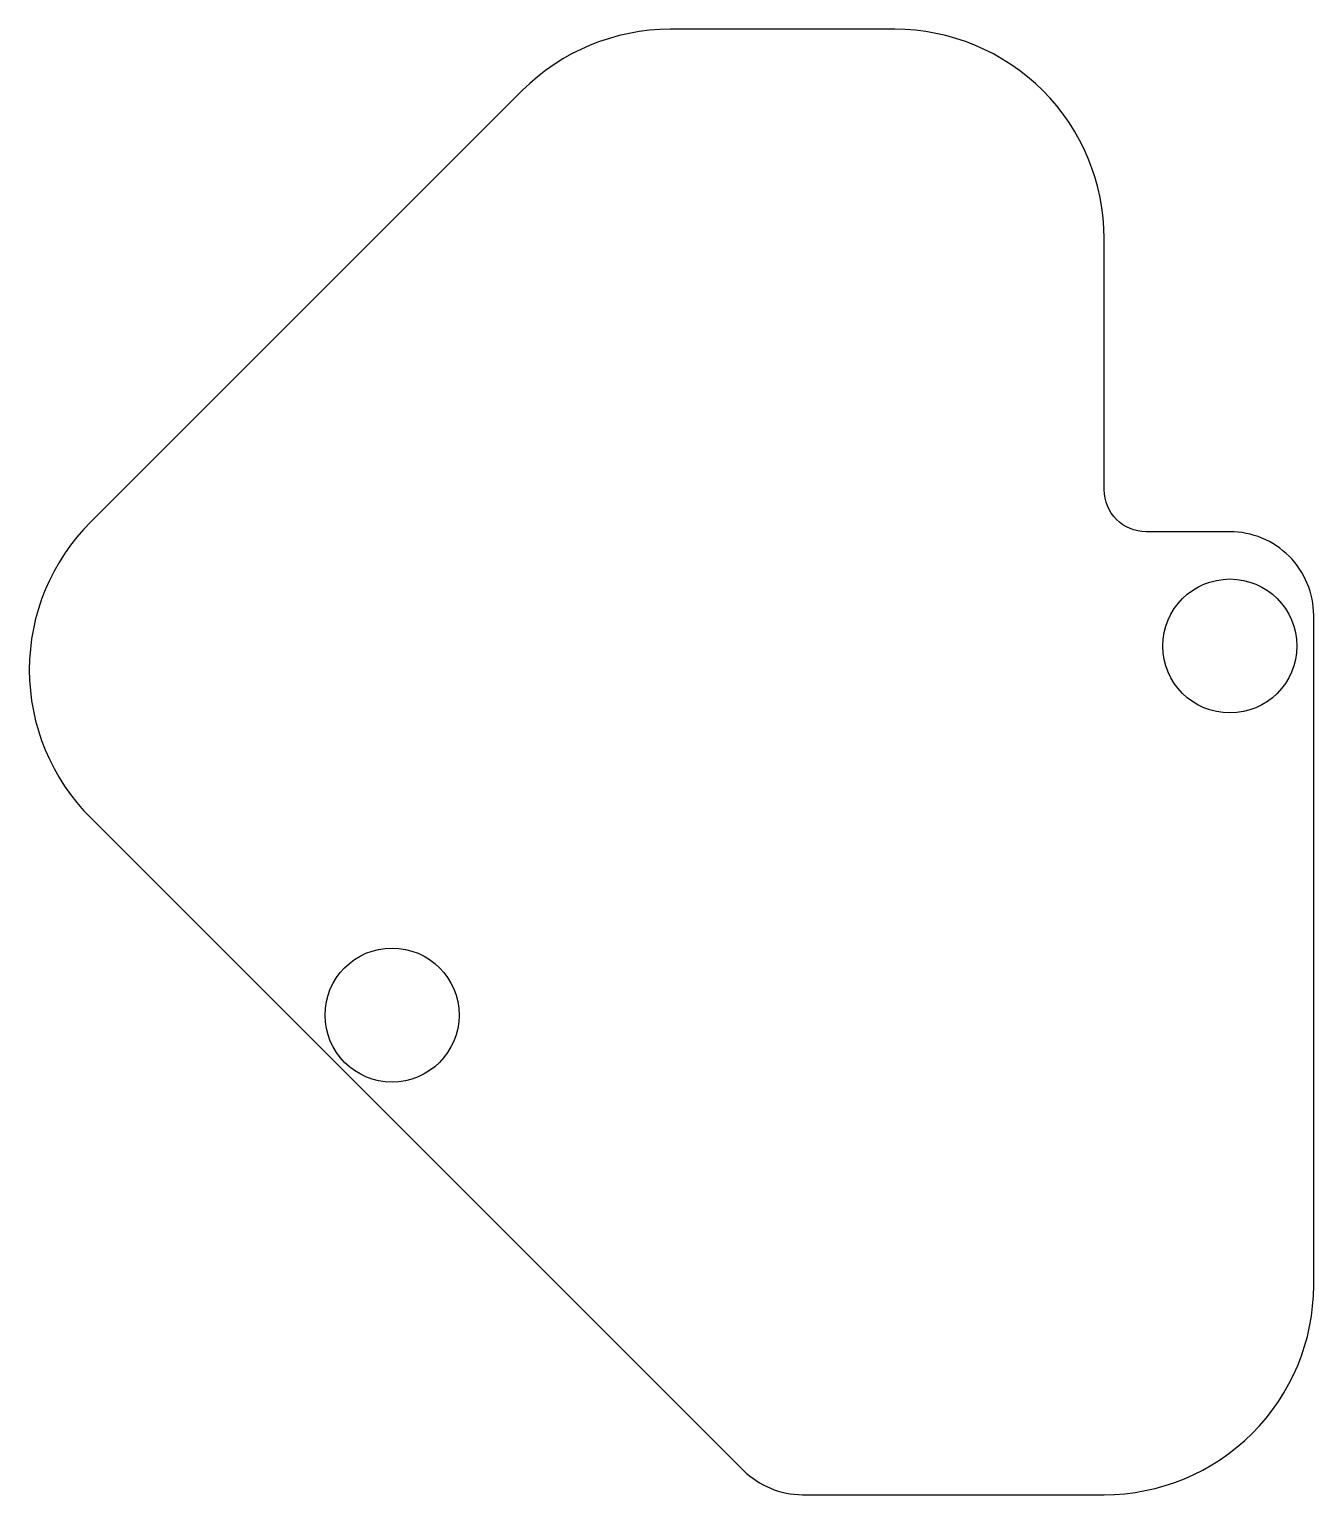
# Model space of a CAD drawing. Header units: millimetres. Extents: x -45.7 to -15, y 45 to 80.
import ezdxf

# ---------------------------------------------------------------- set-up
doc = ezdxf.new("R2010")
doc.units = ezdxf.units.MM
doc.layers.get('0').update_dxf_attribs({"linetype": 'CONTINUOUS'})

msp = doc.modelspace()

# ---------------------------------------------------------------- linework, layer by layer
msp.add_lwpolyline([(-15, 66, 0.414214), (-17, 68), (-19, 68, -0.414214), (-20, 69), (-20, 75, 0.414214), (-25, 80), (-30.359, 80, 0.198912), (-33.894, 78.536), (-44.194, 68.236, 0.414214), (-44.194, 61.165), (-28.615, 45.586, 0.198912), (-27.201, 45), (-20, 45, 0.414214), (-15, 50)], format="xyb", close=True)
for centre in [(-17, 65.271), (-37, 56.456)]:
    msp.add_circle(centre, 1.6)

doc.saveas('drawing.dxf')
